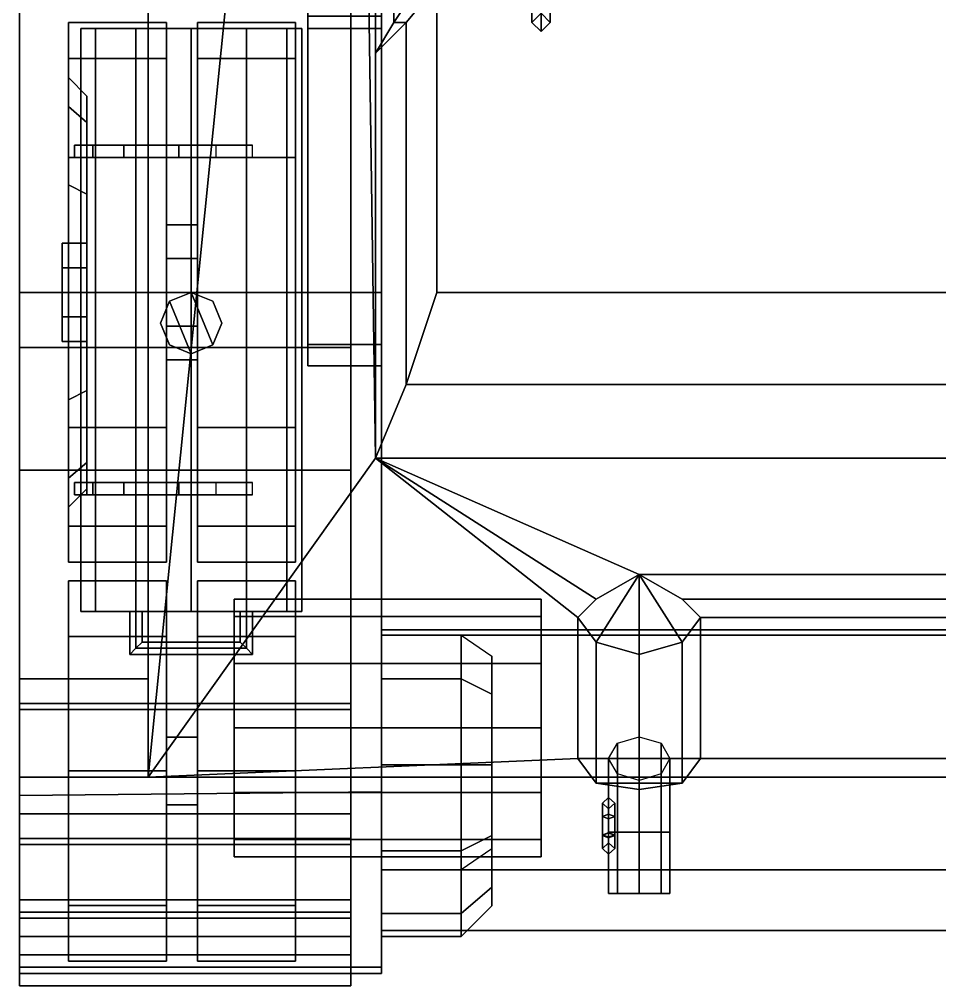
# Model space of a CAD drawing. Header units: millimetres. Extents: x -1.5 to 3, y -11.1 to 7.4.
# Drawn here: x -1.53 to -0.031, y -3.05 to -1.475 of the extents above; entities that cross this region are included whole.
import ezdxf

# ---------------------------------------------------------------- set-up
doc = ezdxf.new("R2010")
doc.units = ezdxf.units.MM
for name, color, linetype in [('mudguards', 6, 'Continuous'), ('tracks', 3, 'Continuous'), ('wheel', 2, 'Continuous')]:
    doc.layers.add(name, color=color, linetype=linetype)

msp = doc.modelspace()

# ---------------------------------------------------------------- linework, layer by layer
for points in [[(-0.94, 2.47, 0.4), (-0.94, -2.47, 0.4), (-0.94, -2.96, 0.89), (-0.94, 2.94, 0.67)], [(-0.94, 2.94, 0.77), (-0.94, -2.96, 0.89), (-0.94, -2.7338, 1.08), (-0.94, 2.4045, 1.08)], [(-0.94, -2.96, 0.89), (-0.94, 2.94, 0.77), (-0.94, 2.94, 0.67), (-0.94, -2.96, 0.89)], [(0.94, 2.47, 0.4), (0.94, -2.47, 0.4), (-0.94, -2.47, 0.4), (-0.94, 2.47, 0.4)], [(-1.32, 2.37, 1.1), (-1.32, -2.71, 1.1), (-0.99, 0.58, 1.5103), (-0.95, 1.56, 1.56)], [(-0.99, 0.58, 1.5103), (-1.32, -2.71, 1.1), (-0.95, -2.19, 1.56)], [(-0.99, 0.58, 1.5103), (-0.95, -2.19, 1.56), (-0.95, 0.4307, 1.56)], [(-0.92, -1.48, 1.65), (-0.92, -0.33, 1.65), (-0.95, -0.24, 1.56), (-0.95, -1.53, 1.56)], [(-0.92, -0.33, 1.65), (-0.92, -1.48, 1.65), (-0.88, -1.42, 1.7), (-0.88, -0.39, 1.7)], [(-0.68, -0.965, 1.795), (-0.695, -0.98, 1.78), (-0.695, -1.48, 1.78), (-0.68, -1.495, 1.795)], [(-0.665, -0.98, 1.78), (-0.68, -0.965, 1.795), (-0.68, -1.495, 1.795), (-0.665, -1.48, 1.78)], [(-0.695, -0.98, 1.78), (-0.68, -0.995, 1.765), (-0.68, -1.465, 1.765), (-0.695, -1.48, 1.78)], [(-0.68, -0.995, 1.765), (-0.665, -0.98, 1.78), (-0.665, -1.48, 1.78), (-0.68, -1.465, 1.765)], [(-1.06, -1.47, 0.45), (-1.06, -1.49, 0.45), (-1.06, -1.47, 0.59), (-1.06, -1.4094, 0.555)], [(-0.88, -1.42, 1.7), (-0.92, -1.48, 1.65), (-0.9, -1.48, 1.65), (-0.85, -1.42, 1.7)], [(-0.9, -1.48, 1.65), (-0.9, -2.07, 1.65), (-0.85, -1.92, 1.7), (-0.85, -1.42, 1.7)], [(-0.85, -1.42, 1.7), (-0.85, -1.92, 1.7), (0.85, -1.92, 1.7), (0.85, -1.42, 1.7)], [(-1.06, -1.49, 0.45), (-1.06, -1.92, 0.35), (-1.06, -1.92, 0.59), (-1.06, -1.47, 0.59)], [(-0.94, -1.47, 0.45), (-0.94, -1.49, 0.45), (-1.06, -1.49, 0.45), (-1.06, -1.47, 0.45)], [(-1.06, -1.47, 0.59), (-1.06, -1.92, 0.59), (-0.94, -1.92, 0.59), (-0.94, -1.47, 0.59)], [(-0.95, -1.53, 1.56), (-0.9, -1.48, 1.65), (-0.92, -1.48, 1.65), (-0.95, -1.53, 1.56)], [(-0.9, -2.07, 1.65), (-0.9, -1.48, 1.65), (-0.95, -1.53, 1.56), (-0.95, -2.19, 1.56)], [(-0.68, -1.465, 1.7), (-0.695, -1.48, 1.7), (-0.695, -1.48, 1.78), (-0.68, -1.465, 1.765)], [(-0.695, -1.48, 1.7), (-0.68, -1.495, 1.7), (-0.68, -1.495, 1.795), (-0.695, -1.48, 1.78)], [(-0.665, -1.48, 1.7), (-0.68, -1.465, 1.7), (-0.68, -1.465, 1.765), (-0.665, -1.48, 1.78)], [(-0.68, -1.495, 1.7), (-0.665, -1.48, 1.7), (-0.665, -1.48, 1.78), (-0.68, -1.495, 1.795)], [(-1.4059, -1.49, 1.57), (-1.16, -1.49, 1.6359), (-1.0941, -1.49, 1.57), (-1.43, -1.49, 1.48)], [(-1.43, -1.49, 1.48), (-1.0941, -1.49, 1.57), (-1.07, -1.49, 1.48), (-1.4059, -1.49, 1.39)], [(-1.4059, -2.44, 1.39), (-1.43, -2.44, 1.48), (-1.43, -1.49, 1.48), (-1.4059, -1.49, 1.39)], [(-1.43, -2.44, 1.48), (-1.4059, -2.44, 1.57), (-1.4059, -1.49, 1.57), (-1.43, -1.49, 1.48)], [(-1.34, -1.49, 1.6359), (-1.25, -1.49, 1.66), (-1.16, -1.49, 1.6359), (-1.4059, -1.49, 1.57)], [(-1.4059, -2.44, 1.57), (-1.34, -2.44, 1.6359), (-1.34, -1.49, 1.6359), (-1.4059, -1.49, 1.57)], [(-1.4059, -1.49, 1.39), (-1.07, -1.49, 1.48), (-1.0941, -1.49, 1.39), (-1.34, -1.49, 1.3241)], [(-1.34, -2.44, 1.3241), (-1.4059, -2.44, 1.39), (-1.4059, -1.49, 1.39), (-1.34, -1.49, 1.3241)], [(-1.34, -1.49, 1.3241), (-1.0941, -1.49, 1.39), (-1.16, -1.49, 1.3241), (-1.25, -1.49, 1.3)], [(-1.25, -2.44, 1.3), (-1.34, -2.44, 1.3241), (-1.34, -1.49, 1.3241), (-1.25, -1.49, 1.3)], [(-1.34, -2.44, 1.6359), (-1.25, -2.44, 1.66), (-1.25, -1.49, 1.66), (-1.34, -1.49, 1.6359)], [(-1.16, -2.44, 1.3241), (-1.25, -2.44, 1.3), (-1.25, -1.49, 1.3), (-1.16, -1.49, 1.3241)], [(-1.25, -2.44, 1.66), (-1.16, -2.44, 1.6359), (-1.16, -1.49, 1.6359), (-1.25, -1.49, 1.66)], [(-1.16, -2.44, 1.6359), (-1.0941, -2.44, 1.57), (-1.0941, -1.49, 1.57), (-1.16, -1.49, 1.6359)], [(-1.0941, -2.44, 1.39), (-1.16, -2.44, 1.3241), (-1.16, -1.49, 1.3241), (-1.0941, -1.49, 1.39)], [(-1.07, -2.44, 1.48), (-1.0941, -2.44, 1.39), (-1.0941, -1.49, 1.39), (-1.07, -1.49, 1.48)], [(-1.0941, -2.44, 1.57), (-1.07, -2.44, 1.48), (-1.07, -1.49, 1.48), (-1.0941, -1.49, 1.57)], [(-0.94, -1.49, 0.45), (-0.94, -1.92, 0.35), (-1.06, -1.92, 0.35), (-1.06, -1.49, 0.45)], [(-1.43, -1.68, 1.46), (-1.44, -1.68, 1.44), (-1.44, -1.7, 1.44), (-1.43, -1.7, 1.46)], [(-1.41, -1.68, 1.39), (-1.42, -1.68, 1.37), (-1.44, -1.68, 1.44), (-1.43, -1.68, 1.46)], [(-1.44, -1.7, 1.44), (-1.44, -1.68, 1.44), (-1.42, -1.68, 1.37), (-1.42, -1.7, 1.37)], [(-1.41, -1.7, 1.39), (-1.41, -1.68, 1.39), (-1.43, -1.68, 1.46), (-1.43, -1.7, 1.46)], [(-1.34, -1.68, 1.32), (-1.36, -1.68, 1.28), (-1.42, -1.68, 1.37), (-1.41, -1.68, 1.39)], [(-1.42, -1.7, 1.37), (-1.42, -1.68, 1.37), (-1.36, -1.68, 1.28), (-1.36, -1.7, 1.28)], [(-1.34, -1.7, 1.32), (-1.34, -1.68, 1.32), (-1.41, -1.68, 1.39), (-1.41, -1.7, 1.39)], [(-1.25, -1.68, 1.3), (-1.27, -1.68, 1.25), (-1.36, -1.68, 1.28), (-1.34, -1.68, 1.32)], [(-1.36, -1.7, 1.28), (-1.36, -1.68, 1.28), (-1.27, -1.68, 1.25), (-1.27, -1.7, 1.25)], [(-1.25, -1.7, 1.3), (-1.25, -1.68, 1.3), (-1.34, -1.68, 1.32), (-1.34, -1.7, 1.32)], [(-1.15, -1.68, 1.3), (-1.21, -1.68, 1.23), (-1.27, -1.68, 1.25), (-1.25, -1.68, 1.3)], [(-1.27, -1.7, 1.25), (-1.27, -1.68, 1.25), (-1.21, -1.68, 1.23), (-1.21, -1.7, 1.23)], [(-1.15, -1.7, 1.3), (-1.15, -1.68, 1.3), (-1.25, -1.68, 1.3), (-1.25, -1.7, 1.3)], [(-1.43, -1.7, 1.46), (-1.44, -1.7, 1.44), (-1.42, -1.7, 1.37), (-1.41, -1.7, 1.39)], [(-1.41, -1.7, 1.39), (-1.42, -1.7, 1.37), (-1.36, -1.7, 1.28), (-1.34, -1.7, 1.32)], [(-1.34, -1.7, 1.32), (-1.36, -1.7, 1.28), (-1.27, -1.7, 1.25), (-1.25, -1.7, 1.3)], [(-1.25, -1.7, 1.3), (-1.27, -1.7, 1.25), (-1.21, -1.7, 1.23), (-1.15, -1.7, 1.3)], [(-0.94, -2.0049, 0.3851), (-0.94, -1.92, 0.35), (-0.94, -1.705, 0.4), (-0.94, -2.011, 0.4)], [(-1.2854, -1.9346, 1.68), (-1.25, -2.02, 1.68), (-1.2146, -2.0054, 1.68), (-1.25, -1.92, 1.68)], [(-1.25, -1.92, 1.66), (-1.2854, -1.9346, 1.65), (-1.2854, -1.9346, 1.68), (-1.25, -1.92, 1.68)], [(-1.25, -1.92, 1.68), (-1.2146, -2.0054, 1.68), (-1.2, -1.97, 1.68), (-1.2146, -1.9346, 1.68)], [(-1.2146, -1.9346, 1.65), (-1.25, -1.92, 1.66), (-1.25, -1.92, 1.68), (-1.2146, -1.9346, 1.68)], [(-1.06, -2.0049, 0.5549), (-1.06, -1.92, 0.59), (-1.06, -1.92, 0.35), (-1.06, -2.0049, 0.3851)], [(-0.94, -1.92, 0.35), (-0.94, -2.0049, 0.3851), (-1.06, -2.0049, 0.3851), (-1.06, -1.92, 0.35)], [(-0.94, -2.0049, 0.5549), (-0.94, -1.92, 0.59), (-1.06, -1.92, 0.59), (-1.06, -2.0049, 0.5549)], [(-0.85, -1.92, 1.7), (-0.9, -2.07, 1.65), (0.9, -2.07, 1.65), (0.85, -1.92, 1.7)], [(-1.3, -1.97, 1.68), (-1.2854, -2.0054, 1.68), (-1.25, -2.02, 1.68), (-1.2854, -1.9346, 1.68)], [(-1.2854, -1.9346, 1.65), (-1.3, -1.97, 1.64), (-1.3, -1.97, 1.68), (-1.2854, -1.9346, 1.68)], [(-1.2, -1.97, 1.64), (-1.2146, -1.9346, 1.65), (-1.2146, -1.9346, 1.68), (-1.2, -1.97, 1.68)], [(-1.3, -1.97, 1.64), (-1.2854, -2.0054, 1.65), (-1.2854, -2.0054, 1.68), (-1.3, -1.97, 1.68)], [(-1.2146, -2.0054, 1.65), (-1.2, -1.97, 1.64), (-1.2, -1.97, 1.68), (-1.2146, -2.0054, 1.68)], [(-1.53, -2.01, 1.18), (-1.53, -2.55, 1.18), (-1.32, -2.55, 1.18), (-1.32, -2.01, 1.18)], [(-1.53, -2.01, 1.1), (-1.53, -2.55, 1.1), (-1.53, -2.55, 1.18), (-1.53, -2.01, 1.18)], [(-1.32, -2.01, 1.18), (-1.32, -2.01, 1.1), (-1.53, -2.01, 1.1), (-1.53, -2.01, 1.18)], [(-1.32, -2.55, 1.18), (-1.32, -2.55, 1.1), (-1.32, -2.01, 1.1), (-1.32, -2.01, 1.18)], [(-1.2854, -2.0054, 1.65), (-1.25, -2.02, 1.66), (-1.25, -2.02, 1.68), (-1.2854, -2.0054, 1.68)], [(-1.25, -2.02, 1.66), (-1.2146, -2.0054, 1.65), (-1.2146, -2.0054, 1.68), (-1.25, -2.02, 1.68)], [(-0.94, -2.04, 0.47), (-0.94, -2.0049, 0.5549), (-1.06, -2.0049, 0.5549), (-1.06, -2.04, 0.47)], [(-1.06, -2.04, 0.47), (-1.06, -2.0049, 0.5549), (-1.06, -2.0049, 0.3851), (-1.06, -2.04, 0.47)], [(-0.94, -2.0049, 0.3851), (-0.94, -2.04, 0.47), (-1.06, -2.04, 0.47), (-1.06, -2.0049, 0.3851)], [(0.95, -2.19, 1.56), (0.9, -2.07, 1.65), (-0.9, -2.07, 1.65), (-0.95, -2.19, 1.56)], [(-0.95, -2.19, 1.56), (-1.32, -2.71, 1.1), (-0.62, -2.68, 1.1265), (-0.62, -2.45, 1.33)], [(-0.95, -2.19, 1.56), (-0.95, -2.19, 1.56), (-0.62, -2.45, 1.33), (-0.59, -2.42, 1.3565)], [(-0.95, -2.19, 1.56), (-0.95, -2.19, 1.56), (-0.59, -2.42, 1.3565), (-0.52, -2.38, 1.3919)], [(-0.95, -2.19, 1.56), (-0.52, -2.38, 1.3919), (0.52, -2.38, 1.3919), (0.95, -2.19, 1.56)], [(-1.43, -2.23, 1.46), (-1.44, -2.23, 1.44), (-1.44, -2.25, 1.44), (-1.43, -2.25, 1.46)], [(-1.44, -2.25, 1.44), (-1.44, -2.23, 1.44), (-1.42, -2.23, 1.37), (-1.42, -2.25, 1.37)], [(-1.41, -2.23, 1.39), (-1.42, -2.23, 1.37), (-1.44, -2.23, 1.44), (-1.43, -2.23, 1.46)], [(-1.41, -2.25, 1.39), (-1.41, -2.23, 1.39), (-1.43, -2.23, 1.46), (-1.43, -2.25, 1.46)], [(-1.42, -2.25, 1.37), (-1.42, -2.23, 1.37), (-1.36, -2.23, 1.28), (-1.36, -2.25, 1.28)], [(-1.34, -2.23, 1.32), (-1.36, -2.23, 1.28), (-1.42, -2.23, 1.37), (-1.41, -2.23, 1.39)], [(-1.34, -2.25, 1.32), (-1.34, -2.23, 1.32), (-1.41, -2.23, 1.39), (-1.41, -2.25, 1.39)], [(-1.36, -2.25, 1.28), (-1.36, -2.23, 1.28), (-1.27, -2.23, 1.25), (-1.27, -2.25, 1.25)], [(-1.25, -2.23, 1.3), (-1.27, -2.23, 1.25), (-1.36, -2.23, 1.28), (-1.34, -2.23, 1.32)], [(-1.25, -2.25, 1.3), (-1.25, -2.23, 1.3), (-1.34, -2.23, 1.32), (-1.34, -2.25, 1.32)], [(-1.27, -2.25, 1.25), (-1.27, -2.23, 1.25), (-1.21, -2.23, 1.23), (-1.21, -2.25, 1.23)], [(-1.15, -2.23, 1.3), (-1.21, -2.23, 1.23), (-1.27, -2.23, 1.25), (-1.25, -2.23, 1.3)], [(-1.15, -2.25, 1.3), (-1.15, -2.23, 1.3), (-1.25, -2.23, 1.3), (-1.25, -2.25, 1.3)], [(-1.43, -2.25, 1.46), (-1.44, -2.25, 1.44), (-1.42, -2.25, 1.37), (-1.41, -2.25, 1.39)], [(-1.41, -2.25, 1.39), (-1.42, -2.25, 1.37), (-1.36, -2.25, 1.28), (-1.34, -2.25, 1.32)], [(-1.34, -2.25, 1.32), (-1.36, -2.25, 1.28), (-1.27, -2.25, 1.25), (-1.25, -2.25, 1.3)], [(-1.25, -2.25, 1.3), (-1.27, -2.25, 1.25), (-1.21, -2.25, 1.23), (-1.15, -2.25, 1.3)], [(-0.62, -2.45, 1.33), (-0.59, -2.49, 1.36), (-0.52, -2.38, 1.3919), (-0.59, -2.42, 1.3565)], [(-0.59, -2.49, 1.36), (-0.52, -2.51, 1.37), (-0.52, -2.38, 1.3919)], [(-0.52, -2.38, 1.3919), (-0.45, -2.49, 1.36), (-0.42, -2.45, 1.33), (-0.45, -2.42, 1.3565)], [(-0.52, -2.38, 1.3919), (-0.52, -2.51, 1.37), (-0.45, -2.49, 1.36), (-0.52, -2.38, 1.3919)], [(-0.52, -2.38, 1.3919), (-0.52, -2.51, 1.37), (-0.52, -2.51, 1.37), (-0.52, -2.38, 1.3919)], [(-0.52, -2.38, 1.3919), (-0.45, -2.42, 1.3565), (0.45, -2.42, 1.3565), (0.52, -2.38, 1.3919)], [(-0.68, -2.4481, 1.545), (-0.68, -2.42, 1.44), (-1.18, -2.42, 1.44), (-1.18, -2.4481, 1.545)], [(-0.68, -2.42, 1.44), (-0.68, -2.4481, 1.335), (-1.18, -2.4481, 1.335), (-1.18, -2.42, 1.44)], [(-1.18, -2.4481, 1.335), (-1.18, -2.735, 1.2581), (-1.18, -2.8119, 1.335), (-1.18, -2.42, 1.44)], [(-1.18, -2.42, 1.44), (-1.18, -2.8119, 1.335), (-1.18, -2.84, 1.44), (-1.18, -2.4481, 1.545)], [(-0.68, -2.8119, 1.545), (-0.68, -2.42, 1.44), (-0.68, -2.4481, 1.545), (-0.68, -2.735, 1.6219)], [(-0.68, -2.84, 1.44), (-0.68, -2.4481, 1.335), (-0.68, -2.42, 1.44), (-0.68, -2.8119, 1.545)], [(-0.45, -2.42, 1.3565), (-0.42, -2.45, 1.33), (0.42, -2.45, 1.33), (0.45, -2.42, 1.3565)], [(-1.0941, -2.44, 1.39), (-1.43, -2.44, 1.48), (-1.4059, -2.44, 1.39), (-1.16, -2.44, 1.3241)], [(-1.07, -2.44, 1.48), (-1.4059, -2.44, 1.57), (-1.43, -2.44, 1.48), (-1.0941, -2.44, 1.39)], [(-1.0941, -2.44, 1.57), (-1.34, -2.44, 1.6359), (-1.4059, -2.44, 1.57), (-1.07, -2.44, 1.48)], [(-1.16, -2.44, 1.3241), (-1.4059, -2.44, 1.39), (-1.34, -2.44, 1.3241), (-1.25, -2.44, 1.3)], [(-1.35, -2.51, 1.48), (-1.34, -2.5, 1.49), (-1.34, -2.44, 1.49), (-1.35, -2.44, 1.48)], [(-1.34, -2.5, 1.47), (-1.35, -2.51, 1.48), (-1.35, -2.44, 1.48), (-1.34, -2.44, 1.47)], [(-1.16, -2.44, 1.6359), (-1.25, -2.44, 1.66), (-1.34, -2.44, 1.6359), (-1.0941, -2.44, 1.57)], [(-1.34, -2.5, 1.49), (-1.33, -2.49, 1.48), (-1.33, -2.44, 1.48), (-1.34, -2.44, 1.49)], [(-1.33, -2.49, 1.48), (-1.34, -2.5, 1.47), (-1.34, -2.44, 1.47), (-1.33, -2.44, 1.48)], [(-1.17, -2.49, 1.48), (-1.16, -2.5, 1.49), (-1.16, -2.44, 1.49), (-1.17, -2.44, 1.48)], [(-1.16, -2.5, 1.47), (-1.17, -2.49, 1.48), (-1.17, -2.44, 1.48), (-1.16, -2.44, 1.47)], [(-1.16, -2.5, 1.49), (-1.15, -2.51, 1.48), (-1.15, -2.44, 1.48), (-1.16, -2.44, 1.49)], [(-1.15, -2.51, 1.48), (-1.16, -2.5, 1.47), (-1.16, -2.44, 1.47), (-1.15, -2.44, 1.48)], [(-0.68, -2.525, 1.6219), (-0.68, -2.4481, 1.545), (-1.18, -2.4481, 1.545), (-1.18, -2.525, 1.6219)], [(-0.68, -2.4481, 1.335), (-0.68, -2.525, 1.2581), (-1.18, -2.525, 1.2581), (-1.18, -2.4481, 1.335)], [(-1.18, -2.525, 1.2581), (-1.18, -2.63, 1.23), (-1.18, -2.735, 1.2581), (-1.18, -2.4481, 1.335)], [(-1.18, -2.4481, 1.545), (-1.18, -2.84, 1.44), (-1.18, -2.8119, 1.545), (-1.18, -2.525, 1.6219)], [(-0.68, -2.735, 1.6219), (-0.68, -2.4481, 1.545), (-0.68, -2.525, 1.6219), (-0.68, -2.63, 1.65)], [(-0.68, -2.8119, 1.335), (-0.68, -2.525, 1.2581), (-0.68, -2.4481, 1.335), (-0.68, -2.84, 1.44)], [(-0.62, -2.68, 1.1265), (-0.59, -2.72, 1.16), (-0.59, -2.49, 1.36), (-0.62, -2.45, 1.33)], [(-0.45, -2.49, 1.36), (-0.45, -2.72, 1.16), (-0.42, -2.68, 1.1265), (-0.42, -2.45, 1.33)], [(-0.42, -2.45, 1.33), (-0.42, -2.68, 1.1265), (0.42, -2.68, 1.1265), (0.42, -2.45, 1.33)], [(-0.94, -2.4788, 0.4088), (-0.94, -2.47, 0.4), (0.94, -2.47, 0.4), (0.94, -2.4788, 0.4088)], [(-0.94, -2.55, 0.3375), (-0.94, -2.4788, 0.4088), (-0.81, -2.4788, 0.4088), (-0.81, -2.55, 0.3375)], [(-0.94, -2.9325, 0.72), (-0.94, -2.8612, 0.7912), (-0.94, -2.4788, 0.4088), (-0.94, -2.55, 0.3375)], [(-0.81, -2.55, 0.3375), (-0.81, -2.4788, 0.4088), (-0.76, -2.5129, 0.4429), (-0.76, -2.575, 0.3808)], [(-0.81, -2.8612, 0.7912), (-0.81, -2.4788, 0.4088), (0.81, -2.4788, 0.4088), (0.81, -2.8612, 0.7912)], [(-1.15, -2.51, 1.48), (-1.16, -2.5, 1.49), (-1.34, -2.5, 1.49), (-1.35, -2.51, 1.48)], [(-1.16, -2.5, 1.47), (-1.15, -2.51, 1.48), (-1.35, -2.51, 1.48), (-1.34, -2.5, 1.47)], [(-1.16, -2.5, 1.49), (-1.17, -2.49, 1.48), (-1.33, -2.49, 1.48), (-1.34, -2.5, 1.49)], [(-1.17, -2.49, 1.48), (-1.16, -2.5, 1.47), (-1.34, -2.5, 1.47), (-1.33, -2.49, 1.48)], [(-0.59, -2.72, 1.16), (-0.52, -2.73, 1.17), (-0.52, -2.51, 1.37), (-0.59, -2.49, 1.36)], [(-0.52, -2.51, 1.37), (-0.52, -2.73, 1.17), (-0.45, -2.72, 1.16), (-0.45, -2.49, 1.36)], [(-0.76, -2.8271, 0.7571), (-0.76, -2.8892, 0.695), (-0.76, -2.575, 0.3808), (-0.76, -2.5129, 0.4429)], [(-0.52, -2.51, 1.37), (-0.52, -2.73, 1.17), (-0.52, -2.73, 1.17), (-0.52, -2.51, 1.37)], [(-0.68, -2.63, 1.65), (-0.68, -2.525, 1.6219), (-1.18, -2.525, 1.6219), (-1.18, -2.63, 1.65)], [(-0.68, -2.525, 1.2581), (-0.68, -2.63, 1.23), (-1.18, -2.63, 1.23), (-1.18, -2.525, 1.2581)], [(-1.18, -2.525, 1.6219), (-1.18, -2.8119, 1.545), (-1.18, -2.735, 1.6219), (-1.18, -2.63, 1.65)], [(-0.68, -2.735, 1.2581), (-0.68, -2.63, 1.23), (-0.68, -2.525, 1.2581), (-0.68, -2.8119, 1.335)], [(-1.53, -2.55, 1.18), (-1.53, -2.55, 1.1), (-1.32, -2.55, 1.1), (-1.32, -2.55, 1.18)], [(-0.94, -2.69, 0.3), (-0.94, -2.55, 0.3375), (-0.81, -2.55, 0.3375), (-0.81, -2.69, 0.3)], [(-0.94, -2.97, 0.58), (-0.94, -2.9325, 0.72), (-0.94, -2.55, 0.3375), (-0.94, -2.69, 0.3)], [(-0.81, -2.69, 0.3), (-0.81, -2.55, 0.3375), (-0.76, -2.575, 0.3808), (-0.76, -2.69, 0.35)], [(-0.76, -2.8892, 0.695), (-0.76, -2.92, 0.58), (-0.76, -2.69, 0.35), (-0.76, -2.575, 0.3808)], [(-0.68, -2.735, 1.6219), (-0.68, -2.63, 1.65), (-1.18, -2.63, 1.65), (-1.18, -2.735, 1.6219)], [(-0.68, -2.63, 1.23), (-0.68, -2.735, 1.2581), (-1.18, -2.735, 1.2581), (-1.18, -2.63, 1.23)], [(-0.5554, -2.655, 1.105), (-0.52, -2.6446, 1.0946), (-0.52, -2.8, 1.02), (-0.5554, -2.8, 1.0346)], [(-0.52, -2.6446, 1.0946), (-0.4846, -2.655, 1.105), (-0.4846, -2.8, 1.0346), (-0.52, -2.8, 1.02)], [(-0.57, -2.68, 1.13), (-0.5554, -2.655, 1.105), (-0.5554, -2.8, 1.0346), (-0.57, -2.8, 1.07)], [(-0.4846, -2.655, 1.105), (-0.47, -2.68, 1.13), (-0.47, -2.8, 1.07), (-0.4846, -2.8, 1.0346)], [(-0.62, -2.68, 1.1265), (-1.32, -2.71, 1.1), (1.32, -2.71, 1.1), (0.62, -2.68, 1.1265)], [(-0.94, -2.83, 0.3375), (-0.94, -2.69, 0.3), (-0.81, -2.69, 0.3), (-0.81, -2.83, 0.3375)], [(-0.94, -2.9325, 0.44), (-0.94, -2.97, 0.58), (-0.94, -2.69, 0.3), (-0.94, -2.83, 0.3375)], [(-0.81, -2.83, 0.3375), (-0.81, -2.69, 0.3), (-0.76, -2.69, 0.35), (-0.76, -2.805, 0.3808)], [(-0.76, -2.92, 0.58), (-0.76, -2.8892, 0.465), (-0.76, -2.805, 0.3808), (-0.76, -2.69, 0.35)], [(-0.42, -2.68, 1.1265), (-0.45, -2.72, 1.16), (-0.59, -2.72, 1.16), (-0.62, -2.68, 1.1265)], [(-0.5554, -2.705, 1.155), (-0.57, -2.68, 1.13), (-0.57, -2.8, 1.07), (-0.5554, -2.8, 1.1054)], [(-0.47, -2.68, 1.13), (-0.4846, -2.705, 1.155), (-0.4846, -2.8, 1.1054), (-0.47, -2.8, 1.07)], [(-0.52, -2.7154, 1.1654), (-0.5554, -2.705, 1.155), (-0.5554, -2.8, 1.1054), (-0.52, -2.8, 1.12)], [(-0.4846, -2.705, 1.155), (-0.52, -2.7154, 1.1654), (-0.52, -2.8, 1.12), (-0.4846, -2.8, 1.1054)], [(-0.94, -2.71, 1.1), (-0.94, -2.96, 0.89), (0.94, -2.96, 0.89), (0.94, -2.71, 1.1)], [(-0.45, -2.72, 1.16), (-0.52, -2.73, 1.17), (-0.52, -2.73, 1.17), (-0.59, -2.72, 1.16)], [(-0.68, -2.8119, 1.545), (-0.68, -2.735, 1.6219), (-1.18, -2.735, 1.6219), (-1.18, -2.8119, 1.545)], [(-0.68, -2.735, 1.2581), (-0.68, -2.8119, 1.335), (-1.18, -2.8119, 1.335), (-1.18, -2.735, 1.2581)], [(-0.57, -2.7707, 0.6574), (-0.58, -2.7744, 0.6667), (-0.58, -2.7526, 0.6881), (-0.57, -2.7434, 0.6842)], [(-0.58, -2.7744, 0.6667), (-0.57, -2.7782, 0.676), (-0.57, -2.7618, 0.6921), (-0.58, -2.7526, 0.6881)], [(-0.56, -2.7744, 0.6667), (-0.57, -2.7707, 0.6574), (-0.57, -2.7434, 0.6842), (-0.56, -2.7526, 0.6881)], [(-0.57, -2.7782, 0.676), (-0.56, -2.7744, 0.6667), (-0.56, -2.7526, 0.6881), (-0.57, -2.7618, 0.6921)], [(-0.57, -2.8089, 0.6578), (-0.58, -2.805, 0.667), (-0.58, -2.7744, 0.6667), (-0.57, -2.7707, 0.6574)], [(-0.56, -2.805, 0.667), (-0.57, -2.8089, 0.6578), (-0.57, -2.7707, 0.6574), (-0.56, -2.7744, 0.6667)], [(-0.58, -2.805, 0.667), (-0.57, -2.8011, 0.6762), (-0.57, -2.7782, 0.676), (-0.58, -2.7744, 0.6667)], [(-0.57, -2.8011, 0.6762), (-0.56, -2.805, 0.667), (-0.56, -2.7744, 0.6667), (-0.57, -2.7782, 0.676)], [(-0.58, -2.8044, 0.7409), (-0.57, -2.8006, 0.7316), (-0.57, -2.817, 0.7155), (-0.58, -2.8262, 0.7194)], [(-0.58, -2.8265, 0.6888), (-0.57, -2.8172, 0.6925), (-0.57, -2.8011, 0.6762), (-0.58, -2.805, 0.667)], [(-0.5554, -2.8, 1.1054), (-0.57, -2.8, 1.07), (-0.57, -2.9, 1.07), (-0.5554, -2.9, 1.1054)], [(-0.57, -2.8, 1.07), (-0.5554, -2.8, 1.0346), (-0.5554, -2.9, 1.0346), (-0.57, -2.9, 1.07)], [(-0.57, -2.8006, 0.7316), (-0.56, -2.8044, 0.7409), (-0.56, -2.8262, 0.7194), (-0.57, -2.817, 0.7155)], [(-0.57, -2.8172, 0.6925), (-0.56, -2.8265, 0.6888), (-0.56, -2.805, 0.667), (-0.57, -2.8011, 0.6762)], [(-0.5554, -2.8, 1.0346), (-0.52, -2.8, 1.02), (-0.52, -2.9, 1.02), (-0.5554, -2.9, 1.0346)], [(-0.52, -2.8, 1.12), (-0.5554, -2.8, 1.1054), (-0.5554, -2.9, 1.1054), (-0.52, -2.9, 1.12)], [(-0.52, -2.8, 1.02), (-0.4846, -2.8, 1.0346), (-0.4846, -2.9, 1.0346), (-0.52, -2.9, 1.02)], [(-0.4846, -2.8, 1.1054), (-0.52, -2.8, 1.12), (-0.52, -2.9, 1.12), (-0.4846, -2.9, 1.1054)], [(-0.47, -2.8, 1.07), (-0.4846, -2.8, 1.1054), (-0.4846, -2.9, 1.1054), (-0.47, -2.9, 1.07)], [(-0.4846, -2.8, 1.0346), (-0.47, -2.8, 1.07), (-0.47, -2.9, 1.07), (-0.4846, -2.9, 1.0346)], [(-0.68, -2.84, 1.44), (-0.68, -2.8119, 1.545), (-1.18, -2.8119, 1.545), (-1.18, -2.84, 1.44)], [(-0.68, -2.8119, 1.335), (-0.68, -2.84, 1.44), (-1.18, -2.84, 1.44), (-1.18, -2.8119, 1.335)], [(-0.81, -2.9325, 0.44), (-0.81, -2.83, 0.3375), (-0.76, -2.805, 0.3808), (-0.76, -2.8892, 0.465)], [(-0.57, -2.8081, 0.7501), (-0.58, -2.8044, 0.7409), (-0.58, -2.8262, 0.7194), (-0.57, -2.8354, 0.7233)], [(-0.57, -2.8358, 0.685), (-0.58, -2.8265, 0.6888), (-0.58, -2.805, 0.667), (-0.57, -2.8089, 0.6578)], [(-0.58, -2.8262, 0.7194), (-0.57, -2.817, 0.7155), (-0.57, -2.8172, 0.6925), (-0.58, -2.8265, 0.6888)], [(-0.56, -2.8044, 0.7409), (-0.57, -2.8081, 0.7501), (-0.57, -2.8354, 0.7233), (-0.56, -2.8262, 0.7194)], [(-0.56, -2.8265, 0.6888), (-0.57, -2.8358, 0.685), (-0.57, -2.8089, 0.6578), (-0.56, -2.805, 0.667)], [(-0.57, -2.817, 0.7155), (-0.56, -2.8262, 0.7194), (-0.56, -2.8265, 0.6888), (-0.57, -2.8172, 0.6925)], [(-0.94, -2.9325, 0.44), (-0.94, -2.83, 0.3375), (-0.81, -2.83, 0.3375), (-0.81, -2.9325, 0.44)], [(-0.81, -2.8612, 0.7912), (-0.81, -2.9325, 0.72), (-0.76, -2.8892, 0.695), (-0.76, -2.8271, 0.7571)], [(-0.57, -2.8354, 0.7233), (-0.58, -2.8262, 0.7194), (-0.58, -2.8265, 0.6888), (-0.57, -2.8358, 0.685)], [(-0.56, -2.8262, 0.7194), (-0.57, -2.8354, 0.7233), (-0.57, -2.8358, 0.685), (-0.56, -2.8265, 0.6888)], [(-0.94, -2.8612, 0.7912), (-0.94, -2.9325, 0.72), (-0.81, -2.9325, 0.72), (-0.81, -2.8612, 0.7912)], [(-0.94, -2.96, 0.89), (-0.94, -2.8612, 0.7912), (0.94, -2.8612, 0.7912), (0.94, -2.96, 0.89)], [(-0.81, -2.9325, 0.72), (-0.81, -2.97, 0.58), (-0.76, -2.92, 0.58), (-0.76, -2.8892, 0.695)], [(-0.81, -2.97, 0.58), (-0.81, -2.9325, 0.44), (-0.76, -2.8892, 0.465), (-0.76, -2.92, 0.58)], [(-0.4846, -2.9, 1.1054), (-0.57, -2.9, 1.07), (-0.5554, -2.9, 1.0346), (-0.47, -2.9, 1.07)], [(-0.52, -2.9, 1.12), (-0.5554, -2.9, 1.1054), (-0.57, -2.9, 1.07), (-0.4846, -2.9, 1.1054)], [(-0.47, -2.9, 1.07), (-0.5554, -2.9, 1.0346), (-0.52, -2.9, 1.02), (-0.4846, -2.9, 1.0346)], [(-0.94, -2.9325, 0.72), (-0.94, -2.97, 0.58), (-0.81, -2.97, 0.58), (-0.81, -2.9325, 0.72)], [(-0.94, -2.97, 0.58), (-0.94, -2.9325, 0.44), (-0.81, -2.9325, 0.44), (-0.81, -2.97, 0.58)]]:
    msp.add_3dface(points)
at = {"layer": 'mudguards'}
for points in [[(-1.53, 2.86, 1.08), (-1.53, -2.74, 1.08), (-1.53, -2.71, 1.1), (-1.53, 2.88, 1.1)], [(-0.94, 2.86, 1.08), (-0.94, -2.7338, 1.08), (-1.53, -2.74, 1.08), (-1.53, 2.86, 1.08)], [(-1.53, 2.37, 1.1), (-1.53, -2.01, 1.1), (-1.32, -2.01, 1.1), (-1.32, 2.37, 1.1)], [(-1.53, -2.55, 1.1), (-1.53, -2.71, 1.1), (-1.32, -2.71, 1.1), (-1.32, -2.55, 1.1)], [(-1.53, -2.71, 1.1), (-1.53, -3.03, 1.01), (-0.94, -3.03, 1.01), (-0.94, -2.71, 1.1)], [(-1.53, -2.74, 1.08), (-1.53, -3.02, 0.99), (-1.53, -3.03, 1.01), (-1.53, -2.71, 1.1)], [(-0.94, -3.03, 1.01), (-0.94, -3.02, 0.99), (-0.94, -2.7338, 1.08), (-0.94, -2.71, 1.1)], [(-0.94, -2.7338, 1.08), (-0.94, -3.02, 0.99), (-1.53, -3.02, 0.99), (-1.53, -2.74, 1.08)], [(-0.94, -2.7338, 1.08), (-0.94, -2.96, 0.89), (-0.94, -3.02, 0.99)], [(-0.94, -3.02, 0.99), (-0.94, -3.02, 0.99), (-0.94, -2.96, 0.89), (-0.94, -2.7338, 1.08)], [(-1.53, -3.03, 1.01), (-1.53, -3.02, 0.99), (-0.94, -3.02, 0.99), (-0.94, -3.03, 1.01)]]:
    msp.add_3dface(points, dxfattribs=at)
at = {"layer": 'tracks'}
for points in [[(-0.99, 2.01), (-0.99, -1.92), (-1.53, -1.92), (-1.53, 2.01)], [(-1.53, 2.01), (-1.53, -1.92), (-1.53, -1.92, 0.04), (-1.53, 2.01, 0.04)], [(-1.53, 2.01, 0.04), (-1.53, -1.92, 0.04), (-0.99, -1.92, 0.04), (-0.99, 2.01, 0.04)], [(-0.99, -1.92, 0.04), (-0.99, -1.92), (-0.99, 2.01), (-0.99, 2.01, 0.04)], [(-0.99, -2.21, 0.94), (-0.99, -1.01, 0.93), (-1.53, -1.01, 0.93), (-1.53, -2.21, 0.94)], [(-1.53, -2.21, 0.94), (-1.53, -1.01, 0.93), (-1.53, -1.01, 0.89), (-1.53, -2.21, 0.9)], [(-1.53, -2.21, 0.9), (-1.53, -1.01, 0.89), (-0.99, -1.01, 0.89), (-0.99, -2.21, 0.9)], [(-0.99, -1.01, 0.89), (-0.99, -1.01, 0.93), (-0.99, -2.21, 0.94), (-0.99, -2.21, 0.9)], [(-0.99, -1.92), (-0.99, -2.01, 0.02), (-1.53, -2.01, 0.02), (-1.53, -1.92)], [(-1.53, -1.92), (-1.53, -2.01, 0.02), (-1.53, -2.01, 0.06), (-1.53, -1.92, 0.04)], [(-1.53, -1.92, 0.04), (-1.53, -2.01, 0.06), (-0.99, -2.01, 0.06), (-0.99, -1.92, 0.04)], [(-0.99, -2.01, 0.06), (-0.99, -2.01, 0.02), (-0.99, -1.92), (-0.99, -1.92, 0.04)], [(-1.53, -2.01, 0.06), (-1.53, -2.81, 0.33), (-0.99, -2.81, 0.33), (-0.99, -2.01, 0.06)], [(-1.53, -2.01, 0.02), (-1.53, -2.82, 0.29), (-1.53, -2.81, 0.33), (-1.53, -2.01, 0.06)], [(-0.99, -2.01, 0.02), (-0.99, -2.82, 0.29), (-1.53, -2.82, 0.29), (-1.53, -2.01, 0.02)], [(-0.99, -2.81, 0.33), (-0.99, -2.82, 0.29), (-0.99, -2.01, 0.02), (-0.99, -2.01, 0.06)], [(-0.99, -2.59, 0.99), (-0.99, -2.21, 0.94), (-1.53, -2.21, 0.94), (-1.53, -2.59, 0.99)], [(-1.53, -2.59, 0.99), (-1.53, -2.21, 0.94), (-1.53, -2.21, 0.9), (-1.53, -2.6, 0.94)], [(-1.53, -2.6, 0.94), (-1.53, -2.21, 0.9), (-0.99, -2.21, 0.9), (-0.99, -2.6, 0.94)], [(-0.99, -2.21, 0.9), (-0.99, -2.21, 0.94), (-0.99, -2.59, 0.99), (-0.99, -2.6, 0.94)], [(-0.99, -2.77, 0.99), (-0.99, -2.59, 0.99), (-1.53, -2.59, 0.99), (-1.53, -2.77, 0.99)], [(-1.53, -2.77, 0.99), (-1.53, -2.59, 0.99), (-1.53, -2.6, 0.94), (-1.53, -2.77, 0.94)], [(-0.99, -2.6, 0.94), (-0.99, -2.59, 0.99), (-0.99, -2.77, 0.99), (-0.99, -2.77, 0.94)], [(-1.53, -2.77, 0.94), (-1.53, -2.6, 0.94), (-0.99, -2.6, 0.94), (-0.99, -2.77, 0.94)], [(-0.99, -2.94, 0.89), (-0.99, -2.77, 0.99), (-1.53, -2.77, 0.99), (-1.53, -2.94, 0.89)], [(-1.53, -2.94, 0.89), (-1.53, -2.77, 0.99), (-1.53, -2.77, 0.94), (-1.53, -2.91, 0.85)], [(-1.53, -2.91, 0.85), (-1.53, -2.77, 0.94), (-0.99, -2.77, 0.94), (-0.99, -2.91, 0.85)], [(-0.99, -2.77, 0.94), (-0.99, -2.77, 0.99), (-0.99, -2.94, 0.89), (-0.99, -2.91, 0.85)], [(-1.53, -2.81, 0.33), (-1.53, -2.93, 0.42), (-0.99, -2.93, 0.42), (-0.99, -2.81, 0.33)], [(-1.53, -2.82, 0.29), (-1.53, -2.97, 0.39), (-1.53, -2.93, 0.42), (-1.53, -2.81, 0.33)], [(-0.99, -2.93, 0.42), (-0.99, -2.97, 0.39), (-0.99, -2.82, 0.29), (-0.99, -2.81, 0.33)], [(-0.99, -2.82, 0.29), (-0.99, -2.97, 0.39), (-1.53, -2.97, 0.39), (-1.53, -2.82, 0.29)], [(-1.53, -3.05, 0.75), (-1.53, -2.94, 0.89), (-1.53, -2.91, 0.85), (-1.53, -3, 0.72)], [(-1.53, -3, 0.72), (-1.53, -2.91, 0.85), (-0.99, -2.91, 0.85), (-0.99, -3, 0.72)], [(-0.99, -2.91, 0.85), (-0.99, -2.94, 0.89), (-0.99, -3.05, 0.75), (-0.99, -3, 0.72)], [(-1.53, -2.97, 0.39), (-1.53, -3.05, 0.57), (-1.53, -3, 0.57), (-1.53, -2.93, 0.42)], [(-1.53, -2.93, 0.42), (-1.53, -3, 0.57), (-0.99, -3, 0.57), (-0.99, -2.93, 0.42)], [(-0.99, -3.05, 0.75), (-0.99, -2.94, 0.89), (-1.53, -2.94, 0.89), (-1.53, -3.05, 0.75)], [(-0.99, -3, 0.57), (-0.99, -3.05, 0.57), (-0.99, -2.97, 0.39), (-0.99, -2.93, 0.42)], [(-0.99, -2.97, 0.39), (-0.99, -3.05, 0.57), (-1.53, -3.05, 0.57), (-1.53, -2.97, 0.39)], [(-1.53, -3.05, 0.57), (-1.53, -3.05, 0.75), (-1.53, -3, 0.72), (-1.53, -3, 0.57)], [(-1.53, -3, 0.57), (-1.53, -3, 0.72), (-0.99, -3, 0.72), (-0.99, -3, 0.57)], [(-0.99, -3, 0.72), (-0.99, -3.05, 0.75), (-0.99, -3.05, 0.57), (-0.99, -3, 0.57)], [(-0.99, -3.05, 0.57), (-0.99, -3.05, 0.75), (-1.53, -3.05, 0.75), (-1.53, -3.05, 0.57)]]:
    msp.add_3dface(points, dxfattribs=at)
at = {"layer": 'wheel'}
for points in [[(-1.45, -1.57, 0.47), (-1.45, -1.6169, 0.645), (-1.45, -1.5389, 0.69), (-1.45, -1.48, 0.47)], [(-1.45, -1.48, 0.47), (-1.45, -1.5389, 0.69), (-1.29, -1.5389, 0.69), (-1.29, -1.48, 0.47)], [(-1.45, -1.6169, 0.295), (-1.45, -1.57, 0.47), (-1.45, -1.48, 0.47), (-1.45, -1.5389, 0.25)], [(-1.45, -1.5389, 0.25), (-1.45, -1.48, 0.47), (-1.29, -1.48, 0.47), (-1.29, -1.5389, 0.25)], [(-1.29, -1.7, 0.8511), (-1.29, -1.5389, 0.25), (-1.29, -1.48, 0.47), (-1.29, -1.5389, 0.69)], [(-1.24, -2.14, 0.8511), (-1.24, -1.5389, 0.69), (-1.24, -1.48, 0.47), (-1.24, -2.3011, 0.69)], [(-1.08, -1.5389, 0.69), (-1.08, -1.48, 0.47), (-1.24, -1.48, 0.47), (-1.24, -1.5389, 0.69)], [(-1.24, -2.3011, 0.69), (-1.24, -1.48, 0.47), (-1.24, -1.5389, 0.25), (-1.24, -2.36, 0.47)], [(-1.08, -1.48, 0.47), (-1.08, -1.5389, 0.25), (-1.24, -1.5389, 0.25), (-1.24, -1.48, 0.47)], [(-1.08, -1.48, 0.47), (-1.08, -2.3011, 0.25), (-1.08, -2.14, 0.0889), (-1.08, -1.5389, 0.25)], [(-1.08, -1.5389, 0.69), (-1.08, -2.36, 0.47), (-1.08, -2.3011, 0.25), (-1.08, -1.48, 0.47)], [(-1.45, -1.7, 0.0889), (-1.45, -1.5389, 0.25), (-1.29, -1.5389, 0.25), (-1.29, -1.7, 0.0889)], [(-1.45, -1.745, 0.1669), (-1.45, -1.6169, 0.295), (-1.45, -1.5389, 0.25), (-1.45, -1.7, 0.0889)], [(-1.45, -1.6169, 0.645), (-1.45, -1.745, 0.7731), (-1.45, -1.7, 0.8511), (-1.45, -1.5389, 0.69)], [(-1.45, -1.5389, 0.69), (-1.45, -1.7, 0.8511), (-1.29, -1.7, 0.8511), (-1.29, -1.5389, 0.69)], [(-1.29, -1.92, 0.91), (-1.29, -1.7, 0.0889), (-1.29, -1.5389, 0.25), (-1.29, -1.7, 0.8511)], [(-1.08, -1.5389, 0.25), (-1.08, -1.7, 0.0889), (-1.24, -1.7, 0.0889), (-1.24, -1.5389, 0.25)], [(-1.24, -2.36, 0.47), (-1.24, -1.5389, 0.25), (-1.24, -1.7, 0.0889), (-1.24, -2.3011, 0.25)], [(-1.24, -1.92, 0.91), (-1.24, -1.7, 0.8511), (-1.24, -1.5389, 0.69), (-1.24, -2.14, 0.8511)], [(-1.08, -1.7, 0.8511), (-1.08, -1.5389, 0.69), (-1.24, -1.5389, 0.69), (-1.24, -1.7, 0.8511)], [(-1.08, -1.5389, 0.25), (-1.08, -2.14, 0.0889), (-1.08, -1.92, 0.03), (-1.08, -1.7, 0.0889)], [(-1.08, -1.7, 0.8511), (-1.08, -2.3011, 0.69), (-1.08, -2.36, 0.47), (-1.08, -1.5389, 0.69)], [(-1.45, -1.6169, 0.645), (-1.45, -1.57, 0.47), (-1.42, -1.6, 0.47), (-1.42, -1.6429, 0.63)], [(-1.45, -1.57, 0.47), (-1.45, -1.6169, 0.295), (-1.42, -1.6429, 0.31), (-1.42, -1.6, 0.47)], [(-1.42, -1.84, 0.47), (-1.42, -1.88, 0.5393), (-1.42, -1.6429, 0.63), (-1.42, -1.6, 0.47)], [(-1.42, -1.84, 0.47), (-1.42, -1.84, 0.47), (-1.42, -1.6, 0.47), (-1.42, -1.6429, 0.31)], [(-1.45, -1.745, 0.7731), (-1.45, -1.6169, 0.645), (-1.42, -1.6429, 0.63), (-1.42, -1.76, 0.7471)], [(-1.45, -1.6169, 0.295), (-1.45, -1.745, 0.1669), (-1.42, -1.76, 0.1929), (-1.42, -1.6429, 0.31)], [(-1.42, -1.88, 0.5393), (-1.42, -1.88, 0.5393), (-1.42, -1.76, 0.7471), (-1.42, -1.6429, 0.63)], [(-1.42, -1.88, 0.4007), (-1.42, -1.84, 0.47), (-1.42, -1.6429, 0.31), (-1.42, -1.76, 0.1929)], [(-1.45, -1.92, 0.12), (-1.45, -1.745, 0.1669), (-1.45, -1.7, 0.0889), (-1.45, -1.92, 0.03)], [(-1.45, -1.92, 0.03), (-1.45, -1.7, 0.0889), (-1.29, -1.7, 0.0889), (-1.29, -1.92, 0.03)], [(-1.45, -1.745, 0.7731), (-1.45, -1.92, 0.82), (-1.45, -1.92, 0.91), (-1.45, -1.7, 0.8511)], [(-1.45, -1.7, 0.8511), (-1.45, -1.92, 0.91), (-1.29, -1.92, 0.91), (-1.29, -1.7, 0.8511)], [(-1.29, -2.14, 0.8511), (-1.29, -1.92, 0.03), (-1.29, -1.7, 0.0889), (-1.29, -1.92, 0.91)], [(-1.24, -2.3011, 0.25), (-1.24, -1.7, 0.0889), (-1.24, -1.92, 0.03), (-1.24, -2.14, 0.0889)], [(-1.08, -1.7, 0.0889), (-1.08, -1.92, 0.03), (-1.24, -1.92, 0.03), (-1.24, -1.7, 0.0889)], [(-1.08, -1.92, 0.91), (-1.08, -1.7, 0.8511), (-1.24, -1.7, 0.8511), (-1.24, -1.92, 0.91)], [(-1.08, -1.92, 0.91), (-1.08, -2.14, 0.8511), (-1.08, -2.3011, 0.69), (-1.08, -1.7, 0.8511)], [(-1.45, -1.745, 0.1669), (-1.45, -1.92, 0.12), (-1.42, -1.92, 0.15), (-1.42, -1.76, 0.1929)], [(-1.45, -1.92, 0.82), (-1.45, -1.745, 0.7731), (-1.42, -1.76, 0.7471), (-1.42, -1.92, 0.79)], [(-1.42, -1.88, 0.5393), (-1.42, -1.96, 0.5393), (-1.42, -1.92, 0.79), (-1.42, -1.76, 0.7471)], [(-1.42, -1.88, 0.4007), (-1.42, -1.88, 0.4007), (-1.42, -1.76, 0.1929), (-1.42, -1.92, 0.15)], [(-1.24, -1.81, 0.47), (-1.24, -1.865, 0.3747), (-1.29, -1.865, 0.3747), (-1.29, -1.81, 0.47)], [(-1.24, -1.865, 0.5653), (-1.24, -1.81, 0.47), (-1.29, -1.81, 0.47), (-1.29, -1.865, 0.5653)], [(-1.46, -1.96, 0.4007), (-1.46, -1.88, 0.5393), (-1.46, -1.84, 0.47), (-1.46, -1.88, 0.4007)], [(-1.46, -1.84, 0.47), (-1.46, -1.88, 0.5393), (-1.42, -1.88, 0.5393), (-1.42, -1.84, 0.47)], [(-1.46, -1.88, 0.4007), (-1.46, -1.84, 0.47), (-1.42, -1.84, 0.47), (-1.42, -1.88, 0.4007)], [(-1.24, -1.975, 0.5653), (-1.24, -1.865, 0.5653), (-1.29, -1.865, 0.5653), (-1.29, -1.975, 0.5653)], [(-1.24, -1.865, 0.3747), (-1.24, -1.975, 0.3747), (-1.29, -1.975, 0.3747), (-1.29, -1.865, 0.3747)], [(-1.46, -2, 0.47), (-1.46, -1.96, 0.5393), (-1.46, -1.88, 0.5393), (-1.46, -1.96, 0.4007)], [(-1.46, -1.88, 0.5393), (-1.46, -1.96, 0.5393), (-1.42, -1.96, 0.5393), (-1.42, -1.88, 0.5393)], [(-1.46, -1.96, 0.4007), (-1.46, -1.88, 0.4007), (-1.42, -1.88, 0.4007), (-1.42, -1.96, 0.4007)], [(-1.42, -1.96, 0.4007), (-1.42, -1.88, 0.4007), (-1.42, -1.92, 0.15), (-1.42, -2.08, 0.1929)], [(-1.45, -2.095, 0.1669), (-1.45, -1.92, 0.12), (-1.45, -1.92, 0.03), (-1.45, -2.14, 0.0889)], [(-1.45, -2.14, 0.0889), (-1.45, -1.92, 0.03), (-1.29, -1.92, 0.03), (-1.29, -2.14, 0.0889)], [(-1.45, -1.92, 0.12), (-1.45, -2.095, 0.1669), (-1.42, -2.08, 0.1929), (-1.42, -1.92, 0.15)], [(-1.45, -2.095, 0.7731), (-1.45, -1.92, 0.82), (-1.42, -1.92, 0.79), (-1.42, -2.08, 0.7471)], [(-1.45, -1.92, 0.82), (-1.45, -2.095, 0.7731), (-1.45, -2.14, 0.8511), (-1.45, -1.92, 0.91)], [(-1.45, -1.92, 0.91), (-1.45, -2.14, 0.8511), (-1.29, -2.14, 0.8511), (-1.29, -1.92, 0.91)], [(-1.42, -1.96, 0.5393), (-1.42, -1.96, 0.5393), (-1.42, -2.08, 0.7471), (-1.42, -1.92, 0.79)], [(-1.29, -2.3011, 0.69), (-1.29, -2.14, 0.0889), (-1.29, -1.92, 0.03), (-1.29, -2.14, 0.8511)], [(-1.08, -1.92, 0.03), (-1.08, -2.14, 0.0889), (-1.24, -2.14, 0.0889), (-1.24, -1.92, 0.03)], [(-1.08, -2.14, 0.8511), (-1.08, -1.92, 0.91), (-1.24, -1.92, 0.91), (-1.24, -2.14, 0.8511)], [(-1.46, -1.96, 0.5393), (-1.46, -2, 0.47), (-1.42, -2, 0.47), (-1.42, -1.96, 0.5393)], [(-1.46, -2, 0.47), (-1.46, -1.96, 0.4007), (-1.42, -1.96, 0.4007), (-1.42, -2, 0.47)], [(-1.42, -1.96, 0.5393), (-1.42, -2, 0.47), (-1.42, -2.1971, 0.63), (-1.42, -2.08, 0.7471)], [(-1.42, -2, 0.47), (-1.42, -1.96, 0.4007), (-1.42, -2.1971, 0.31), (-1.42, -2.24, 0.47)], [(-1.42, -1.96, 0.4007), (-1.42, -1.96, 0.4007), (-1.42, -2.08, 0.1929), (-1.42, -2.1971, 0.31)], [(-1.24, -1.975, 0.3747), (-1.24, -2.03, 0.47), (-1.29, -2.03, 0.47), (-1.29, -1.975, 0.3747)], [(-1.24, -2.03, 0.47), (-1.24, -1.975, 0.5653), (-1.29, -1.975, 0.5653), (-1.29, -2.03, 0.47)], [(-1.42, -2, 0.47), (-1.42, -2, 0.47), (-1.42, -2.24, 0.47), (-1.42, -2.1971, 0.63)], [(-1.45, -2.2231, 0.645), (-1.45, -2.095, 0.7731), (-1.42, -2.08, 0.7471), (-1.42, -2.1971, 0.63)], [(-1.45, -2.095, 0.1669), (-1.45, -2.2231, 0.295), (-1.42, -2.1971, 0.31), (-1.42, -2.08, 0.1929)], [(-1.45, -2.2231, 0.295), (-1.45, -2.095, 0.1669), (-1.45, -2.14, 0.0889), (-1.45, -2.3011, 0.25)], [(-1.45, -2.095, 0.7731), (-1.45, -2.2231, 0.645), (-1.45, -2.3011, 0.69), (-1.45, -2.14, 0.8511)], [(-1.45, -2.3011, 0.25), (-1.45, -2.14, 0.0889), (-1.29, -2.14, 0.0889), (-1.29, -2.3011, 0.25)], [(-1.45, -2.14, 0.8511), (-1.45, -2.3011, 0.69), (-1.29, -2.3011, 0.69), (-1.29, -2.14, 0.8511)], [(-1.29, -2.36, 0.47), (-1.29, -2.3011, 0.25), (-1.29, -2.14, 0.0889), (-1.29, -2.3011, 0.69)], [(-1.08, -2.14, 0.0889), (-1.08, -2.3011, 0.25), (-1.24, -2.3011, 0.25), (-1.24, -2.14, 0.0889)], [(-1.08, -2.3011, 0.69), (-1.08, -2.14, 0.8511), (-1.24, -2.14, 0.8511), (-1.24, -2.3011, 0.69)], [(-1.45, -2.27, 0.47), (-1.45, -2.2231, 0.645), (-1.42, -2.1971, 0.63), (-1.42, -2.24, 0.47)], [(-1.45, -2.2231, 0.295), (-1.45, -2.27, 0.47), (-1.42, -2.24, 0.47), (-1.42, -2.1971, 0.31)], [(-1.45, -2.2231, 0.645), (-1.45, -2.27, 0.47), (-1.45, -2.36, 0.47), (-1.45, -2.3011, 0.69)], [(-1.45, -2.27, 0.47), (-1.45, -2.2231, 0.295), (-1.45, -2.3011, 0.25), (-1.45, -2.36, 0.47)], [(-1.45, -2.3011, 0.69), (-1.45, -2.36, 0.47), (-1.29, -2.36, 0.47), (-1.29, -2.3011, 0.69)], [(-1.45, -2.36, 0.47), (-1.45, -2.3011, 0.25), (-1.29, -2.3011, 0.25), (-1.29, -2.36, 0.47)], [(-1.08, -2.36, 0.47), (-1.08, -2.3011, 0.69), (-1.24, -2.3011, 0.69), (-1.24, -2.36, 0.47)], [(-1.08, -2.3011, 0.25), (-1.08, -2.36, 0.47), (-1.24, -2.36, 0.47), (-1.24, -2.3011, 0.25)], [(-1.29, -2.4808, 0.8592), (-1.29, -2.39, 0.64), (-1.45, -2.39, 0.64), (-1.45, -2.4808, 0.8592)], [(-1.29, -2.39, 0.64), (-1.29, -2.4808, 0.4208), (-1.45, -2.4808, 0.4208), (-1.45, -2.39, 0.64)], [(-1.45, -2.7, 0.95), (-1.45, -2.4808, 0.8592), (-1.45, -2.39, 0.64), (-1.45, -2.9192, 0.8592)], [(-1.45, -2.9192, 0.8592), (-1.45, -2.39, 0.64), (-1.45, -2.4808, 0.4208), (-1.45, -3.01, 0.64)], [(-1.29, -2.39, 0.64), (-1.29, -2.9192, 0.4208), (-1.29, -2.7, 0.33), (-1.29, -2.4808, 0.4208)], [(-1.29, -2.4808, 0.8592), (-1.29, -3.01, 0.64), (-1.29, -2.9192, 0.4208), (-1.29, -2.39, 0.64)], [(-1.24, -2.9192, 0.8592), (-1.24, -2.39, 0.64), (-1.24, -2.4808, 0.4208), (-1.24, -3.01, 0.64)], [(-1.08, -2.39, 0.64), (-1.08, -2.4808, 0.4208), (-1.24, -2.4808, 0.4208), (-1.24, -2.39, 0.64)], [(-1.24, -2.7, 0.95), (-1.24, -2.4808, 0.8592), (-1.24, -2.39, 0.64), (-1.24, -2.9192, 0.8592)], [(-1.08, -2.4808, 0.8592), (-1.08, -2.39, 0.64), (-1.24, -2.39, 0.64), (-1.24, -2.4808, 0.8592)], [(-1.08, -2.4808, 0.8592), (-1.08, -3.01, 0.64), (-1.08, -2.9192, 0.4208), (-1.08, -2.39, 0.64)], [(-1.08, -2.39, 0.64), (-1.08, -2.9192, 0.4208), (-1.08, -2.7, 0.33), (-1.08, -2.4808, 0.4208)], [(-1.29, -2.7, 0.95), (-1.29, -2.4808, 0.8592), (-1.45, -2.4808, 0.8592), (-1.45, -2.7, 0.95)], [(-1.29, -2.4808, 0.4208), (-1.29, -2.7, 0.33), (-1.45, -2.7, 0.33), (-1.45, -2.4808, 0.4208)], [(-1.45, -3.01, 0.64), (-1.45, -2.4808, 0.4208), (-1.45, -2.7, 0.33), (-1.45, -2.9192, 0.4208)], [(-1.29, -2.7, 0.95), (-1.29, -2.9192, 0.8592), (-1.29, -3.01, 0.64), (-1.29, -2.4808, 0.8592)], [(-1.24, -3.01, 0.64), (-1.24, -2.4808, 0.4208), (-1.24, -2.7, 0.33), (-1.24, -2.9192, 0.4208)], [(-1.08, -2.4808, 0.4208), (-1.08, -2.7, 0.33), (-1.24, -2.7, 0.33), (-1.24, -2.4808, 0.4208)], [(-1.08, -2.7, 0.95), (-1.08, -2.4808, 0.8592), (-1.24, -2.4808, 0.8592), (-1.24, -2.7, 0.95)], [(-1.08, -2.7, 0.95), (-1.08, -2.9192, 0.8592), (-1.08, -3.01, 0.64), (-1.08, -2.4808, 0.8592)], [(-1.24, -2.59, 0.64), (-1.24, -2.645, 0.5447), (-1.29, -2.645, 0.5447), (-1.29, -2.59, 0.64)], [(-1.24, -2.645, 0.7353), (-1.24, -2.59, 0.64), (-1.29, -2.59, 0.64), (-1.29, -2.645, 0.7353)], [(-1.24, -2.755, 0.7353), (-1.24, -2.645, 0.7353), (-1.29, -2.645, 0.7353), (-1.29, -2.755, 0.7353)], [(-1.24, -2.645, 0.5447), (-1.24, -2.755, 0.5447), (-1.29, -2.755, 0.5447), (-1.29, -2.645, 0.5447)], [(-1.29, -2.9192, 0.8592), (-1.29, -2.7, 0.95), (-1.45, -2.7, 0.95), (-1.45, -2.9192, 0.8592)], [(-1.29, -2.7, 0.33), (-1.29, -2.9192, 0.4208), (-1.45, -2.9192, 0.4208), (-1.45, -2.7, 0.33)], [(-1.08, -2.7, 0.33), (-1.08, -2.9192, 0.4208), (-1.24, -2.9192, 0.4208), (-1.24, -2.7, 0.33)], [(-1.08, -2.9192, 0.8592), (-1.08, -2.7, 0.95), (-1.24, -2.7, 0.95), (-1.24, -2.9192, 0.8592)], [(-1.24, -2.755, 0.5447), (-1.24, -2.81, 0.64), (-1.29, -2.81, 0.64), (-1.29, -2.755, 0.5447)], [(-1.24, -2.81, 0.64), (-1.24, -2.755, 0.7353), (-1.29, -2.755, 0.7353), (-1.29, -2.81, 0.64)], [(-1.29, -3.01, 0.64), (-1.29, -2.9192, 0.8592), (-1.45, -2.9192, 0.8592), (-1.45, -3.01, 0.64)], [(-1.29, -2.9192, 0.4208), (-1.29, -3.01, 0.64), (-1.45, -3.01, 0.64), (-1.45, -2.9192, 0.4208)], [(-1.08, -2.9192, 0.4208), (-1.08, -3.01, 0.64), (-1.24, -3.01, 0.64), (-1.24, -2.9192, 0.4208)], [(-1.08, -3.01, 0.64), (-1.08, -2.9192, 0.8592), (-1.24, -2.9192, 0.8592), (-1.24, -3.01, 0.64)]]:
    msp.add_3dface(points, dxfattribs=at)

doc.saveas('drawing.dxf')
